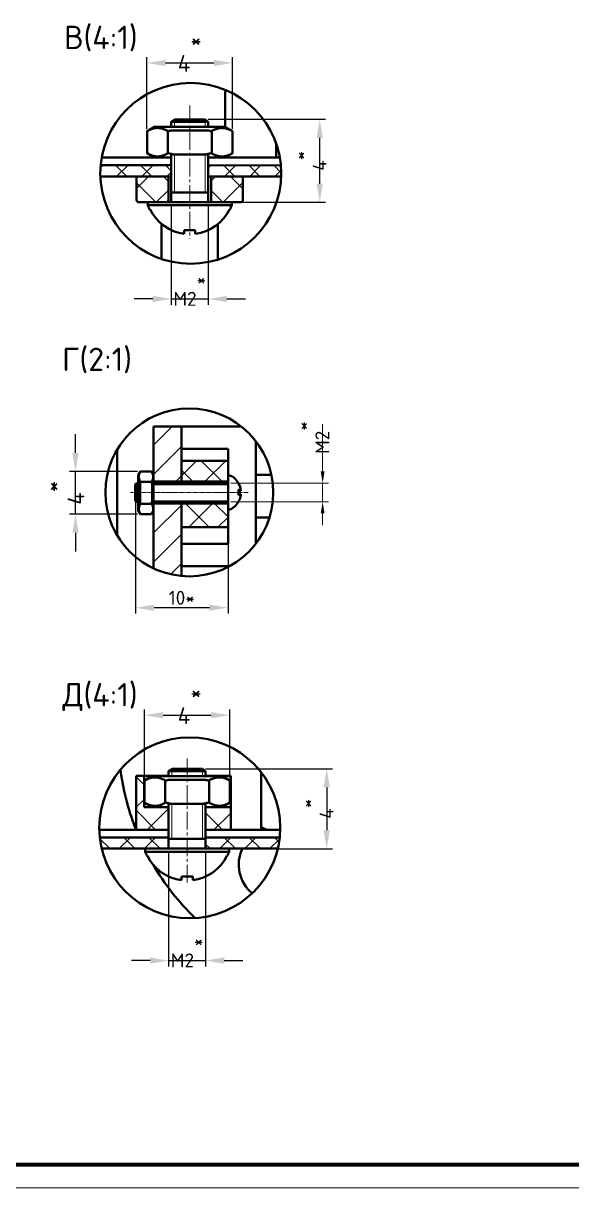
# Model space of a CAD drawing. Header units: millimetres. Extents: x -3633 to 871, y -630 to 261.
# Drawn here: x -729.5 to -611.8, y -579.4 to -329.4 of the extents above; entities that cross this region are included whole.
import ezdxf

# ---------------------------------------------------------------- set-up
doc = ezdxf.new("R2010")
doc.units = ezdxf.units.MM
for name, pattern in [('CENTER2', [28.575, 19.05, -3.175, 3.175, -3.175]), ('Сплошная', [0]), ('Штриховая (длинный-короткий)', [13.68, 9.12, -1.14, 2.28, -1.14])]:
    doc.linetypes.add(name, pattern=pattern)
for name, color, linetype, lineweight in [('border', 7, 'Continuous', 70), ('Sheet', 7, 'Continuous', 30), ('Text', 7, 'Continuous', 18), ('Размерные линии', 7, 'Continuous', 15), ('Сплошная тонкая', 7, 'Continuous', 20), ('Штриховка', 7, 'Continuous', 9)]:
    doc.layers.add(name, color=color, linetype=linetype, lineweight=lineweight)
doc.styles.add('Main', font='isocpeur.ttf', dxfattribs={"height": 3})
doc.dimstyles.new('ISO-25', dxfattribs={"dimtxt": 3, "dimasz": 4, "dimexe": 1.25, "dimexo": 0.625, "dimtad": 1, "dimtoh": 1, "dimtxsty": 'Main', "dimcen": 2.5, "dimadec": 0, "dimazin": 0, "dimtfac": 1, "dimtmove": 0, "dimatfit": 3, "dimfxl": 1, "dimarcsym": 0})

# ---------------------------------------------------------------- blocks, each defined once
blk = doc.blocks.new('*D114')
at = {"layer": 'Defpoints', "color": 0, "transparency": 16777216}
for p in [(-697.7, -367.81), (-689.77, -367.81), (-689.77, -388.57)]:
    blk.add_point(p, dxfattribs=at)
at = {"layer": 'Размерные линии', "color": 0, "lineweight": -2, "transparency": 16777216}
for p, q in [((-697.7, -368.44), (-697.7, -389.82)), ((-689.77, -368.44), (-689.77, -389.82)), ((-701.7, -388.57), (-705.7, -388.57)), ((-697.7, -388.57), (-689.77, -388.57)), ((-685.77, -388.57), (-681.77, -388.57))]:
    blk.add_line(p, q, dxfattribs=at)
at = {"layer": 'Размерные линии', "color": 0, "transparency": 16777216}
for points in [[(-701.7, -387.9), (-701.7, -389.23), (-697.7, -388.57)], [(-685.77, -387.9), (-685.77, -389.23), (-689.77, -388.57)]]:
    blk.add_solid(points, dxfattribs=at)
at = {"layer": 'Размерные линии', "color": 0, "transparency": 16777216, "insert": (-693.74, -386.44), "char_height": 3, "attachment_point": 5, "style": 'Main'}
blk.add_mtext('M2\\S*^ ;', dxfattribs=at)
blk = doc.blocks.new('*D115')
at = {"layer": 'Defpoints', "color": 0, "transparency": 16777216}
for p in [(-690.43, -349.99), (-665.84, -349.99), (-688.66, -367.81)]:
    blk.add_point(p, dxfattribs=at)
at = {"layer": 'Размерные линии', "color": 0, "lineweight": -2, "transparency": 16777216}
for p, q in [((-689.81, -349.99), (-664.59, -349.99)), ((-665.84, -363.81), (-665.84, -353.99)), ((-688.03, -367.81), (-664.59, -367.81))]:
    blk.add_line(p, q, dxfattribs=at)
at = {"layer": 'Размерные линии', "color": 0, "transparency": 16777216}
for points in [[(-666.51, -353.99), (-665.18, -353.99), (-665.84, -349.99)], [(-666.51, -363.81), (-665.18, -363.81), (-665.84, -367.81)]]:
    blk.add_solid(points, dxfattribs=at)
at = {"layer": 'Размерные линии', "color": 0, "transparency": 16777216, "insert": (-667.97, -358.9), "char_height": 3, "attachment_point": 5, "rotation": 90, "style": 'Main'}
blk.add_mtext('4\\S*^ ;', dxfattribs=at)
blk = doc.blocks.new('*D116')
at = {"layer": 'Defpoints', "color": 0, "transparency": 16777216}
for p in [(-684.56, -337.89), (-702.92, -352.66), (-684.56, -352.68)]:
    blk.add_point(p, dxfattribs=at)
at = {"layer": 'Размерные линии', "color": 0, "lineweight": -2, "transparency": 16777216}
for p, q in [((-702.92, -352.04), (-702.92, -336.64)), ((-684.56, -352.06), (-684.56, -336.64)), ((-698.92, -337.89), (-688.56, -337.89))]:
    blk.add_line(p, q, dxfattribs=at)
at = {"layer": 'Размерные линии', "color": 0, "transparency": 16777216}
for points in [[(-698.92, -337.22), (-698.92, -338.56), (-702.92, -337.89)], [(-688.56, -337.22), (-688.56, -338.56), (-684.56, -337.89)]]:
    blk.add_solid(points, dxfattribs=at)
at = {"layer": 'Размерные линии', "color": 0, "transparency": 16777216, "insert": (-693.74, -335.47), "char_height": 3, "attachment_point": 5, "style": 'Main'}
blk.add_mtext('{\\H1.2x;4\\S*^ ;}', dxfattribs=at)
blk = doc.blocks.new('*D121')
at = {"layer": 'Defpoints', "color": 0, "transparency": 16777216}
for p in [(-705.42, -427.79), (-685.53, -427.77), (-705.4, -454.89)]:
    blk.add_point(p, dxfattribs=at)
at = {"layer": 'Размерные линии', "color": 0, "lineweight": -2, "transparency": 16777216}
for p, q in [((-705.42, -428.41), (-705.4, -456.14)), ((-685.53, -428.4), (-685.51, -456.12)), ((-689.51, -454.88), (-701.4, -454.88))]:
    blk.add_line(p, q, dxfattribs=at)
at = {"layer": 'Размерные линии', "color": 0, "transparency": 16777216}
for points in [[(-701.4, -454.22), (-701.4, -455.55), (-705.4, -454.89)], [(-689.51, -454.21), (-689.51, -455.54), (-685.51, -454.87)]]:
    blk.add_solid(points, dxfattribs=at)
at = {"layer": 'Размерные линии', "color": 0, "transparency": 16777216, "insert": (-695.46, -452.75), "char_height": 3, "attachment_point": 5, "rotation": 0.0359, "style": 'Main'}
blk.add_mtext('10*', dxfattribs=at)
blk = doc.blocks.new('*D122')
at = {"layer": 'Defpoints', "color": 0, "transparency": 16777216}
for p in [(-718.27, -425.62), (-704.32, -425.62), (-704.32, -434.79)]:
    blk.add_point(p, dxfattribs=at)
at = {"layer": 'Размерные линии', "color": 0, "lineweight": -2, "transparency": 16777216}
for p, q in [((-718.27, -421.62), (-718.27, -417.62)), ((-704.94, -425.62), (-719.52, -425.62)), ((-718.27, -434.79), (-718.27, -425.62)), ((-704.94, -434.79), (-719.52, -434.79)), ((-718.27, -438.79), (-718.27, -442.79))]:
    blk.add_line(p, q, dxfattribs=at)
at = {"layer": 'Размерные линии', "color": 0, "transparency": 16777216}
for points in [[(-718.94, -421.62), (-717.6, -421.62), (-718.27, -425.62)], [(-718.94, -438.79), (-717.6, -438.79), (-718.27, -434.79)]]:
    blk.add_solid(points, dxfattribs=at)
at = {"layer": 'Размерные линии', "color": 0, "transparency": 16777216, "insert": (-720.7, -430.2), "char_height": 3, "attachment_point": 5, "rotation": 90, "style": 'Main'}
blk.add_mtext('{\\H1.2x;4\\S*^ ;}', dxfattribs=at)
blk = doc.blocks.new('*D123')
at = {"layer": 'Defpoints', "color": 0, "transparency": 16777216}
for p in [(-691, -489.47), (-685.3, -506.66), (-664.35, -506.66)]:
    blk.add_point(p, dxfattribs=at)
at = {"layer": 'Размерные линии', "color": 0, "lineweight": -2, "transparency": 16777216}
for p, q in [((-690.37, -489.47), (-663.1, -489.47)), ((-664.35, -493.47), (-664.35, -502.66)), ((-684.67, -506.66), (-663.1, -506.66))]:
    blk.add_line(p, q, dxfattribs=at)
at = {"layer": 'Размерные линии', "color": 0, "transparency": 16777216}
for points in [[(-665.02, -493.47), (-663.68, -493.47), (-664.35, -489.47)], [(-665.02, -502.66), (-663.68, -502.66), (-664.35, -506.66)]]:
    blk.add_solid(points, dxfattribs=at)
at = {"layer": 'Размерные линии', "color": 0, "transparency": 16777216, "insert": (-666.47, -498.06), "char_height": 3, "attachment_point": 5, "rotation": 90, "style": 'Main'}
blk.add_mtext('4\\S*^ ;', dxfattribs=at)
blk = doc.blocks.new('*D124')
at = {"layer": 'Defpoints', "color": 0, "transparency": 16777216}
for p in [(-698.27, -506.6), (-690.34, -506.6), (-690.34, -530.67)]:
    blk.add_point(p, dxfattribs=at)
at = {"layer": 'Размерные линии', "color": 0, "lineweight": -2, "transparency": 16777216}
for p, q in [((-698.27, -507.23), (-698.27, -531.92)), ((-690.34, -507.23), (-690.34, -531.92)), ((-702.27, -530.67), (-706.27, -530.67)), ((-698.27, -530.67), (-690.34, -530.67)), ((-686.34, -530.67), (-682.34, -530.67))]:
    blk.add_line(p, q, dxfattribs=at)
at = {"layer": 'Размерные линии', "color": 0, "transparency": 16777216}
for points in [[(-702.27, -530), (-702.27, -531.34), (-698.27, -530.67)], [(-686.34, -530), (-686.34, -531.34), (-690.34, -530.67)]]:
    blk.add_solid(points, dxfattribs=at)
at = {"layer": 'Размерные линии', "color": 0, "transparency": 16777216, "insert": (-694.3, -528.54), "char_height": 3, "attachment_point": 5, "style": 'Main'}
blk.add_mtext('M2\\S*^ ;', dxfattribs=at)
blk = doc.blocks.new('*D125')
at = {"layer": 'Defpoints', "color": 0, "transparency": 16777216}
for p in [(-685.13, -477.97), (-703.48, -492), (-685.13, -492)]:
    blk.add_point(p, dxfattribs=at)
at = {"layer": 'Размерные линии', "color": 0, "lineweight": -2, "transparency": 16777216}
for p, q in [((-703.48, -491.37), (-703.48, -476.72)), ((-685.13, -491.37), (-685.13, -476.72)), ((-699.48, -477.97), (-689.13, -477.97))]:
    blk.add_line(p, q, dxfattribs=at)
at = {"layer": 'Размерные линии', "color": 0, "transparency": 16777216}
for points in [[(-699.48, -477.3), (-699.48, -478.63), (-703.48, -477.97)], [(-689.13, -477.3), (-689.13, -478.63), (-685.13, -477.97)]]:
    blk.add_solid(points, dxfattribs=at)
at = {"layer": 'Размерные линии', "color": 0, "transparency": 16777216, "insert": (-693.75, -475.54), "char_height": 3, "attachment_point": 5, "style": 'Main'}
blk.add_mtext('{\\H1.2x;4\\S*^ ;}', dxfattribs=at)

msp = doc.modelspace()

# ---------------------------------------------------------------- hatches: boundary and pattern name
at = {"layer": 'Штриховка'}
h = msp.add_hatch(dxfattribs=at)
h.set_pattern_fill('ANSI37', color=256, scale=1.2)
h.set_pattern_definition([(45, (-729.8967, -361.1814), (-2.69408, 2.69408), []), (135, (-729.8967, -361.1814), (-2.69408, -2.69408), [])])
h.paths.add_polyline_path([(-697.702, -362.272), (-697.702, -359.874), (-712.937, -359.882), (-712.937, -362.272)])
h = msp.add_hatch(dxfattribs=at)
h.set_pattern_fill('ANSI37', color=256, scale=1.2)
h.set_pattern_definition([(45, (-706.732, -361.17), (-2.69408, 2.69408), []), (135, (-706.732, -361.17), (-2.69408, -2.69408), [])])
h.paths.add_polyline_path([(-674.124, -362.261, 0.008559), (-674.112, -361.596, 0.0223467), (-674.19, -359.863), (-689.772, -359.871), (-689.772, -362.261)])
h = msp.add_hatch(dxfattribs=at)
h.set_pattern_fill('ANSI37', color=256, scale=1.6)
h.set_pattern_definition([(45, (-1861.23, -1197.617), (-3.592102, 3.592102), []), (135, (-1861.23, -1197.617), (-3.592102, -3.592102), [])])
h.paths.add_polyline_path([(-698.312, -362.26), (-701.34, -362.26), (-705.164, -362.264), (-705.164, -367.306, 0.4142136), (-704.656, -367.814), (-698.82, -367.814, 0.4142136), (-698.312, -367.306)])
h.paths.add_polyline_path([(-682.316, -362.26), (-683.161, -362.26), (-686.14, -362.26), (-689.168, -362.26), (-689.168, -367.306, 0.4142136), (-688.66, -367.814), (-682.824, -367.813, 0.4144192), (-682.316, -367.305)])
h = msp.add_hatch(dxfattribs=at)
h.set_pattern_fill('ANSI31', color=256, scale=1.4)
h.set_pattern_definition([(45, (-1449.273, -928.8418), (-3.14309, 3.14309), [])])
edge = h.paths.add_edge_path()
edge.add_arc((-695.928, -416.34), 0.4, 0, 90)
edge.add_line((-695.928, -415.94), (-701.128, -415.94))
edge.add_arc((-701.128, -416.34), 0.4, 90, 180)
edge.add_line((-701.528, -416.34), (-701.528, -427.775))
edge.add_line((-701.528, -427.775), (-695.528, -427.775))
edge.add_line((-695.528, -427.775), (-695.528, -416.34))
edge = h.paths.add_edge_path()
edge.add_line((-695.528, -432.473), (-701.528, -432.473))
edge.add_line((-701.528, -432.473), (-701.614, -446.378))
edge.add_arc((-693.829, -430.124), 18.023, 244.40808, 264.59119)
edge.add_line((-695.528, -448.066), (-695.528, -445.94))
edge.add_arc((-718.452, -446.472), 22.93, -11.949, 1.32798, ccw=False)
edge.add_arc((-695.928, -451.54), 0.334, 0, 105.76487, ccw=False)
edge.add_line((-695.594, -451.54), (-695.528, -445.94))
edge.add_line((-695.528, -445.94), (-695.528, -432.473))
h = msp.add_hatch(dxfattribs=at)
h.set_pattern_fill('ANSI37', color=256, scale=1.4)
h.set_pattern_definition([(45, (-1449.273, -928.8418), (-3.14309, 3.14309), []), (135, (-1449.273, -928.8418), (-3.14309, -3.14309), [])])
h.paths.add_polyline_path([(-695.528, -423.327), (-695.528, -427.775), (-685.528, -427.775), (-685.528, -426.324), (-685.528, -423.327)])
h.paths.add_polyline_path([(-685.528, -437.562), (-685.528, -433.924), (-685.528, -432.473), (-695.528, -432.473), (-695.528, -437.562)])
h = msp.add_hatch(dxfattribs=at)
h.set_pattern_fill('ANSI37', color=256, scale=1.6)
h.set_pattern_definition([(45, (-1883.8056, -5002.5756), (-3.5921024, 3.5921024), []), (135, (-1883.8056, -5002.5756), (-3.5921024, -3.5921024), [])])
h.paths.add_polyline_path([(-703.497, -497.701), (-703.483, -496.776), (-703.483, -490.688), (-705.271, -490.976), (-705.271, -496.167), (-705.271, -502.565), (-698.261, -502.576), (-698.261, -497.701)])
h.paths.add_polyline_path([(-690.331, -497.701), (-690.331, -502.576), (-684.948, -502.576), (-684.948, -497.701)])

# ---------------------------------------------------------------- linework, layer by layer
at = {"layer": 'border', "lineweight": 70}
for p, q in [((-1004.656, -574.45), (-710.359, -574.45)), ((-710.656, -574.45), (-423.656, -574.45))]:
    msp.add_line(p, q, dxfattribs=at)
at = {"layer": 'border', "lineweight": 18}
for p, q in [((-715.656, -579.45), (-1012.656, -579.45)), ((-857.656, -579.45), (-437.656, -579.45)), ((-418.656, -579.45), (-715.656, -579.45))]:
    msp.add_line(p, q, dxfattribs=at)
at = {"layer": 'Sheet', "lineweight": 40, "ltscale": 1.31579}
for p, q in [((-686.177, -351.593), (-686.177, -343.624)), ((-701.298, -351.59), (-702.916, -352.524)), ((-702.916, -355.544), (-702.916, -352.524)), ((-686.182, -351.59), (-684.564, -352.524)), ((-684.564, -355.544), (-684.564, -352.524)), ((-702.916, -354.26), (-702.916, -357.28)), ((-684.564, -354.26), (-684.564, -357.28)), ((-701.298, -358.214), (-702.916, -357.28)), ((-686.182, -358.214), (-684.564, -357.28)), ((-675.161, -358.149), (-675.161, -355.3)), ((-697.702, -359.841), (-712.87, -359.852)), ((-712.652, -358.215), (-697.702, -358.215)), ((-689.772, -358.212), (-674.409, -358.214)), ((-689.772, -359.871), (-674.19, -359.863)), ((-686.161, -358.214), (-686.172, -358.208)), ((-697.702, -362.261), (-712.937, -362.272)), ((-674.124, -362.261), (-689.772, -362.261)), ((-704.656, -367.814), (-682.818, -367.814)), ((-702.737, -368.45), (-702.737, -367.909)), ((-684.737, -368.45), (-702.737, -368.45)), ((-702.266, -369.349), (-702.35, -369.349)), ((-685.124, -369.349), (-685.208, -369.349)), ((-684.737, -368.45), (-684.737, -367.909)), ((-699.778, -379.981), (-699.778, -372.473)), ((-687.702, -380.118), (-687.702, -372.478)), ((-701.537, -446.415), (-701.528, -415.94)), ((-701.528, -415.94), (-682.71, -415.94)), ((-701.528, -415.94), (-701.128, -415.94)), ((-701.528, -416.34), (-701.528, -415.94)), ((-701.528, -427.775), (-701.528, -416.34)), ((-701.128, -415.94), (-695.928, -415.94)), ((-695.928, -415.94), (-682.71, -415.94)), ((-695.528, -416.34), (-695.528, -427.775)), ((-679.528, -419.156), (-679.528, -435.516)), ((-709.309, -439.353), (-709.309, -420.895)), ((-695.528, -420.74), (-685.528, -420.74)), ((-685.528, -423.327), (-685.528, -420.74)), ((-695.528, -427.775), (-695.528, -423.327)), ((-695.528, -423.327), (-685.528, -423.327)), ((-685.528, -423.327), (-685.528, -426.324)), ((-704.783, -426.422), (-704.317, -425.616)), ((-702.807, -425.616), (-704.317, -425.616)), ((-703.449, -425.616), (-701.939, -425.616)), ((-701.528, -426.328), (-701.939, -425.616)), ((-685.528, -426.324), (-685.528, -427.775)), ((-685.479, -426.324), (-685.528, -426.324)), ((-685.479, -426.324), (-685.479, -433.924)), ((-679.528, -426.364), (-676.203, -426.364)), ((-705.427, -428.39), (-705.161, -428.124)), ((-705.427, -431.857), (-705.427, -428.39)), ((-705.161, -428.124), (-705.161, -432.124)), ((-704.783, -428.124), (-705.161, -428.124)), ((-685.528, -428.124), (-701.893, -428.124)), ((-701.528, -428.483), (-701.816, -428.433)), ((-695.528, -427.775), (-701.528, -427.775)), ((-701.528, -432.473), (-701.528, -427.775)), ((-685.528, -427.775), (-695.528, -427.775)), ((-685.528, -427.775), (-685.528, -433.924)), ((-683.264, -428.124), (-683.264, -428.216)), ((-683.264, -429.524), (-683.264, -430.724)), ((-682.773, -429.774), (-683.264, -429.774)), ((-682.773, -429.774), (-682.773, -429.636)), ((-705.427, -431.857), (-705.161, -432.124)), ((-704.783, -432.124), (-705.161, -432.124)), ((-685.528, -432.14), (-701.853, -432.126)), ((-701.528, -431.925), (-701.799, -431.972)), ((-701.528, -432.473), (-695.528, -432.473)), ((-695.528, -432.473), (-685.528, -432.473)), ((-695.528, -437.562), (-695.528, -432.473)), ((-695.528, -432.473), (-695.528, -448.066)), ((-682.773, -430.473), (-683.264, -430.473)), ((-683.264, -432.032), (-683.264, -432.124)), ((-682.773, -430.611), (-682.773, -430.473)), ((-704.783, -433.985), (-704.317, -434.792)), ((-702.807, -434.792), (-704.317, -434.792)), ((-703.449, -434.792), (-701.939, -434.792)), ((-703.449, -434.792), (-701.939, -434.792)), ((-701.528, -434.08), (-701.939, -434.792)), ((-685.528, -433.924), (-685.528, -437.562)), ((-685.479, -433.924), (-685.528, -433.924)), ((-685.528, -437.562), (-695.528, -437.562)), ((-685.528, -441.14), (-685.528, -437.562)), ((-679.528, -435.516), (-679.528, -441.091)), ((-676.632, -435.516), (-679.528, -435.516)), ((-695.528, -441.14), (-685.528, -441.14)), ((-685.189, -445.94), (-695.528, -445.94)), ((-695.528, -448.066), (-695.528, -445.94)), ((-705.271, -490.976), (-698.269, -490.976)), ((-705.271, -490.976), (-705.271, -496.178)), ((-704.859, -490.976), (-704.867, -490.976)), ((-701.865, -491.062), (-703.483, -491.996)), ((-703.483, -495.016), (-703.483, -491.996)), ((-698.307, -491.862), (-690.342, -491.854)), ((-684.948, -490.976), (-690.339, -490.976)), ((-686.749, -491.062), (-685.131, -491.996)), ((-685.131, -495.016), (-685.131, -491.996)), ((-678.418, -490.229), (-678.418, -496.178)), ((-703.483, -493.732), (-703.483, -496.752)), ((-685.131, -493.732), (-685.131, -496.752)), ((-705.271, -496.157), (-705.271, -502.576)), ((-701.838, -497.701), (-703.456, -496.767)), ((-686.735, -497.678), (-685.117, -496.744)), ((-678.418, -495.722), (-678.418, -502.576)), ((-685.119, -497.686), (-685.129, -497.68)), ((-713.154, -502.576), (-698.261, -502.576)), ((-690.331, -502.576), (-674.327, -502.576)), ((-678.175, -502.103), (-678.418, -502.307)), ((-698.261, -504.222), (-713.049, -504.222)), ((-713.049, -504.222), (-698.261, -504.222)), ((-690.339, -504.504), (-698.269, -504.504)), ((-674.433, -504.222), (-690.331, -504.222)), ((-690.331, -504.222), (-674.433, -504.222)), ((-674.843, -506.622), (-712.638, -506.622)), ((-703.296, -507.294), (-703.296, -506.657)), ((-685.296, -507.294), (-703.296, -507.294)), ((-685.296, -507.294), (-685.296, -506.657)), ((-702.825, -508.193), (-702.909, -508.193)), ((-685.683, -508.193), (-685.767, -508.193))]:
    msp.add_line(p, q, dxfattribs=at)
at = {"layer": 'Sheet', "lineweight": 40}
for p, q in [((-697.702, -350.517), (-697.042, -349.994)), ((-690.432, -349.994), (-697.042, -349.994)), ((-690.432, -349.994), (-689.772, -350.524)), ((-689.639, -351.593), (-701.391, -351.593)), ((-698.474, -352.495), (-698.474, -357.31)), ((-686.177, -351.593), (-689.74, -351.593)), ((-689.006, -352.495), (-689.006, -357.31)), ((-697.317, -357.522), (-690.233, -357.518)), ((-697.282, -357.53), (-690.198, -357.526)), ((-694.928, -374.56), (-694.928, -373.793)), ((-694.928, -373.793), (-692.547, -373.793)), ((-692.547, -374.56), (-692.547, -373.793)), ((-704.783, -426.422), (-704.783, -428.204)), ((-704.783, -428.153), (-704.783, -433.985)), ((-704.385, -432.204), (-704.405, -428.203)), ((-704.332, -427.837), (-701.924, -427.837)), ((-701.814, -431.975), (-701.816, -428.433)), ((-701.816, -428.483), (-701.528, -428.483)), ((-704.332, -432.571), (-701.924, -432.571)), ((-701.528, -431.925), (-701.814, -431.925)), ((-698.269, -489.988), (-697.609, -489.466)), ((-690.999, -489.466), (-697.609, -489.466)), ((-690.999, -489.466), (-690.339, -489.996)), ((-703.497, -497.701), (-703.497, -490.976)), ((-690.205, -491.065), (-701.958, -491.065)), ((-699.041, -491.966), (-699.041, -496.781)), ((-686.744, -491.065), (-690.307, -491.065)), ((-689.573, -491.966), (-689.573, -496.781)), ((-684.948, -502.576), (-684.948, -490.976)), ((-697.884, -496.993), (-690.799, -496.99)), ((-697.849, -497.002), (-690.765, -496.998)), ((-698.269, -497.701), (-703.497, -497.701)), ((-684.948, -497.701), (-690.339, -497.701)), ((-695.486, -513.403), (-695.486, -512.636)), ((-695.486, -512.636), (-693.106, -512.636)), ((-693.106, -513.403), (-693.106, -512.636))]:
    msp.add_line(p, q, dxfattribs=at)
at = {"layer": 'Sheet', "lineweight": 40, "ltscale": 0.921053}
for p, q in [((-697.74, -352.391), (-689.775, -352.382)), ((-689.772, -350.524), (-697.702, -350.517)), ((-697.702, -351.593), (-697.702, -350.517)), ((-689.772, -351.593), (-689.772, -350.517)), ((-697.702, -367.814), (-697.702, -357.424)), ((-689.772, -367.814), (-689.772, -357.405)), ((-705.164, -367.306), (-705.164, -362.266)), ((-698.312, -367.306), (-698.312, -362.26)), ((-698.312, -367.306), (-698.312, -362.26)), ((-689.168, -367.306), (-689.168, -362.26)), ((-682.316, -367.306), (-682.316, -362.26)), ((-689.772, -365.717), (-697.702, -365.717)), ((-698.269, -491.065), (-698.269, -489.988)), ((-690.339, -489.996), (-698.269, -489.988)), ((-690.339, -491.065), (-690.339, -489.988)), ((-698.269, -506.601), (-698.269, -496.895)), ((-690.339, -506.601), (-690.339, -496.876))]:
    msp.add_line(p, q, dxfattribs=at)
at = {"layer": 'Sheet', "linetype": 'Сплошная', "lineweight": 40, "ltscale": 0.473684}
msp.add_line((-685.666, -427.775), (-685.528, -427.536), dxfattribs=at)
at = {"layer": 'Sheet', "lineweight": 40}
for centre, radius in [((-693.53, -361.596), 19.418), ((-693.829, -430.124), 18.023), ((-693.741, -502.156), 19.418)]:
    msp.add_circle(centre, radius, dxfattribs=at)
at = {"layer": 'Sheet', "lineweight": 40, "ltscale": 0.014583, "extrusion": (0, 0, -1)}
for centre, start, end in [((704.656, -367.306), 270, 0), ((698.82, -367.306), 180, 270), ((688.66, -367.306), 270, 0), ((682.824, -367.305), 180.04022, 270.04022)]:
    msp.add_arc(centre, 0.508, start, end, dxfattribs=at)
at = {"layer": 'Sheet', "lineweight": 40, "ltscale": 1.31579, "extrusion": (0, 0, -1)}
for centre, radius, start, end in [((693.737, -365.109), 9.6, 333.78973, 339.63587), ((693.737, -365.109), 9.6, 200.36413, 206.21027), ((701.128, -416.34), 0.4, 0, 90), ((695.928, -416.34), 0.4, 90, 180), ((686.728, -430.124), 4, 108.19487, 150), ((686.728, -430.124), 4, 210, 251.80513), ((694.296, -503.953), 9.6, 333.78973, 339.63587), ((694.296, -503.953), 9.6, 200.36413, 206.21027)]:
    msp.add_arc(centre, radius, start, end, dxfattribs=at)
at = {"layer": 'Sheet', "lineweight": 40, "ltscale": 1.31579}
for centre, radius, start, end in [((-693.737, -365.109), 9.525, 206.43346, 262.82018), ((-693.737, -365.109), 9.525, 277.17982, 333.56654), ((-654.892, -482.584), 54.2, 187.52879, 197.38801), ((-654.892, -482.584), 54.2, 197.21092, 201.64432), ((-676.884, -500.576), 2, 219.95288, 270), ((-675.234, -510.077), 8, 154.4079, 230.19906), ((-694.296, -503.953), 9.525, 206.43346, 262.82018), ((-694.296, -503.953), 9.525, 277.17982, 333.56654)]:
    msp.add_arc(centre, radius, start, end, dxfattribs=at)
at = {"layer": 'Sheet', "lineweight": 40, "ltscale": 1.31579, "extrusion": (0, 0, -1)}
for centre, start_param, end_param in [((-686.728, -430.169), 5.7632571, 6.1472465), ((-686.728, -430.079), 0.1359389, 0.5199283)]:
    msp.add_ellipse(centre, major_axis=(3.992, 0), ratio=0.9848078, start_param=start_param, end_param=end_param, dxfattribs=at)
at = {"layer": 'Sheet', "lineweight": 40, "ltscale": 1.31579}
for centre, major_axis, ratio, start_param, end_param in [((-686.728, -429.868), (3.992, 0), 0.1736482, 0.1359389, 0.5199283), ((-686.728, -430.379), (3.992, 0), 0.1736482, 5.7632571, 6.1472465), ((-735.314, -521.726), (-25.404, 47.878), 0.9999996, 4.8064876, 4.8065148), ((-654.896, -482.576), (25.404, -47.878), 0.9999996, 4.6841601, 4.6914014), ((-654.896, -482.576), (25.404, -47.878), 0.9999996, 4.7559195, 5.0267562)]:
    msp.add_ellipse(centre, major_axis=major_axis, ratio=ratio, start_param=start_param, end_param=end_param, dxfattribs=at)
for points, knots in [([(-702.916, -352.524), (-702.916, -352.524), (-702.904, -352.518), (-702.876, -352.503), (-702.87, -352.499), (-702.862, -352.495)], [0.0482901076, 0.0482901076, 0.0482901076, 0.0482901076, 0.0523005871, 0.0523005871, 0.0533994368, 0.0533994368, 0.0533994368, 0.0533994368]), ([(-698.474, -352.495), (-698.467, -352.499), (-698.459, -352.503), (-698.417, -352.518), (-698.374, -352.524), (-698.282, -352.524), (-698.227, -352.518), (-698.158, -352.503), (-698.143, -352.499), (-698.128, -352.495)], [0.043180778, 0.043180778, 0.043180778, 0.043180778, 0.044279628, 0.044279628, 0.048290108, 0.048290108, 0.052300587, 0.052300587, 0.053399437, 0.053399437, 0.053399437, 0.053399437]), ([(-689.352, -352.495), (-689.337, -352.499), (-689.322, -352.503), (-689.253, -352.518), (-689.199, -352.524), (-689.106, -352.524), (-689.063, -352.518), (-689.021, -352.503), (-689.013, -352.499), (-689.006, -352.495)], [0.043180778, 0.043180778, 0.043180778, 0.043180778, 0.044279628, 0.044279628, 0.048290108, 0.048290108, 0.052300587, 0.052300587, 0.053399437, 0.053399437, 0.053399437, 0.053399437]), ([(-684.618, -352.495), (-684.611, -352.499), (-684.604, -352.503), (-684.576, -352.518), (-684.564, -352.524), (-684.564, -352.524)], [0.0431807784, 0.0431807784, 0.0431807784, 0.0431807784, 0.0442796282, 0.0442796282, 0.0482901076, 0.0482901076, 0.0482901076, 0.0482901076]), ([(-702.916, -357.28), (-702.916, -357.28), (-702.904, -357.286), (-702.876, -357.302), (-702.87, -357.306), (-702.862, -357.31)], [0.0482901076, 0.0482901076, 0.0482901076, 0.0482901076, 0.0523005871, 0.0523005871, 0.0533994368, 0.0533994368, 0.0533994368, 0.0533994368]), ([(-698.474, -357.31), (-698.467, -357.306), (-698.459, -357.302), (-698.417, -357.286), (-698.374, -357.28), (-698.282, -357.28), (-698.227, -357.286), (-698.158, -357.302), (-698.143, -357.306), (-698.128, -357.31)], [0.043180778, 0.043180778, 0.043180778, 0.043180778, 0.044279628, 0.044279628, 0.048290108, 0.048290108, 0.052300587, 0.052300587, 0.053399437, 0.053399437, 0.053399437, 0.053399437]), ([(-689.352, -357.31), (-689.337, -357.306), (-689.322, -357.302), (-689.253, -357.286), (-689.199, -357.28), (-689.106, -357.28), (-689.063, -357.286), (-689.021, -357.302), (-689.013, -357.306), (-689.006, -357.31)], [0.043180778, 0.043180778, 0.043180778, 0.043180778, 0.044279628, 0.044279628, 0.048290108, 0.048290108, 0.052300587, 0.052300587, 0.053399437, 0.053399437, 0.053399437, 0.053399437]), ([(-684.618, -357.31), (-684.611, -357.306), (-684.604, -357.302), (-684.576, -357.286), (-684.564, -357.28), (-684.564, -357.28)], [0.0431807784, 0.0431807784, 0.0431807784, 0.0431807784, 0.0442796282, 0.0442796282, 0.0482901076, 0.0482901076, 0.0482901076, 0.0482901076]), ([(-701.924, -425.643), (-701.926, -425.639), (-701.928, -425.636), (-701.936, -425.622), (-701.939, -425.616), (-701.939, -425.616)], [0.0431807784, 0.0431807784, 0.0431807784, 0.0431807784, 0.0442796282, 0.0442796282, 0.0482901076, 0.0482901076, 0.0482901076, 0.0482901076]), ([(-704.332, -428.01), (-704.33, -428.002), (-704.328, -427.995), (-704.32, -427.96), (-704.317, -427.933), (-704.317, -427.887), (-704.32, -427.865), (-704.328, -427.845), (-704.33, -427.84), (-704.332, -427.837)], [0.043180778, 0.043180778, 0.043180778, 0.043180778, 0.044279628, 0.044279628, 0.048290108, 0.048290108, 0.052300587, 0.052300587, 0.053399437, 0.053399437, 0.053399437, 0.053399437]), ([(-701.924, -428.01), (-701.926, -428.002), (-701.928, -427.995), (-701.936, -427.96), (-701.939, -427.933), (-701.939, -427.887), (-701.936, -427.865), (-701.928, -427.845), (-701.926, -427.84), (-701.924, -427.837)], [0.043180778, 0.043180778, 0.043180778, 0.043180778, 0.044279628, 0.044279628, 0.048290108, 0.048290108, 0.052300587, 0.052300587, 0.053399437, 0.053399437, 0.053399437, 0.053399437]), ([(-704.332, -432.571), (-704.33, -432.567), (-704.328, -432.563), (-704.32, -432.542), (-704.317, -432.521), (-704.317, -432.475), (-704.32, -432.447), (-704.328, -432.413), (-704.33, -432.405), (-704.332, -432.398)], [0.043180778, 0.043180778, 0.043180778, 0.043180778, 0.044279628, 0.044279628, 0.048290108, 0.048290108, 0.052300587, 0.052300587, 0.053399437, 0.053399437, 0.053399437, 0.053399437]), ([(-701.924, -432.571), (-701.926, -432.567), (-701.928, -432.563), (-701.936, -432.542), (-701.939, -432.521), (-701.939, -432.475), (-701.936, -432.447), (-701.928, -432.413), (-701.926, -432.405), (-701.924, -432.398)], [0.043180778, 0.043180778, 0.043180778, 0.043180778, 0.044279628, 0.044279628, 0.048290108, 0.048290108, 0.052300587, 0.052300587, 0.053399437, 0.053399437, 0.053399437, 0.053399437]), ([(-703.483, -491.996), (-703.483, -491.996), (-703.471, -491.99), (-703.443, -491.974), (-703.436, -491.971), (-703.429, -491.966)], [0.0482901076, 0.0482901076, 0.0482901076, 0.0482901076, 0.0523005871, 0.0523005871, 0.0533994368, 0.0533994368, 0.0533994368, 0.0533994368]), ([(-699.041, -491.966), (-699.034, -491.971), (-699.026, -491.974), (-698.984, -491.99), (-698.941, -491.996), (-698.849, -491.996), (-698.794, -491.99), (-698.725, -491.974), (-698.71, -491.971), (-698.695, -491.966)], [0.043180778, 0.043180778, 0.043180778, 0.043180778, 0.044279628, 0.044279628, 0.048290108, 0.048290108, 0.052300587, 0.052300587, 0.053399437, 0.053399437, 0.053399437, 0.053399437]), ([(-689.919, -491.966), (-689.904, -491.971), (-689.889, -491.974), (-689.82, -491.99), (-689.765, -491.996), (-689.673, -491.996), (-689.63, -491.99), (-689.588, -491.974), (-689.58, -491.971), (-689.573, -491.966)], [0.043180778, 0.043180778, 0.043180778, 0.043180778, 0.044279628, 0.044279628, 0.048290108, 0.048290108, 0.052300587, 0.052300587, 0.053399437, 0.053399437, 0.053399437, 0.053399437]), ([(-685.185, -491.966), (-685.177, -491.971), (-685.171, -491.974), (-685.143, -491.99), (-685.131, -491.996), (-685.131, -491.996)], [0.0431807784, 0.0431807784, 0.0431807784, 0.0431807784, 0.0442796282, 0.0442796282, 0.0482901076, 0.0482901076, 0.0482901076, 0.0482901076]), ([(-703.483, -496.752), (-703.483, -496.752), (-703.471, -496.758), (-703.443, -496.774), (-703.436, -496.777), (-703.429, -496.781)], [0.0482901076, 0.0482901076, 0.0482901076, 0.0482901076, 0.0523005871, 0.0523005871, 0.0533994368, 0.0533994368, 0.0533994368, 0.0533994368]), ([(-699.041, -496.781), (-699.034, -496.777), (-699.026, -496.774), (-698.984, -496.758), (-698.941, -496.752), (-698.849, -496.752), (-698.794, -496.758), (-698.725, -496.774), (-698.71, -496.777), (-698.695, -496.781)], [0.043180778, 0.043180778, 0.043180778, 0.043180778, 0.044279628, 0.044279628, 0.048290108, 0.048290108, 0.052300587, 0.052300587, 0.053399437, 0.053399437, 0.053399437, 0.053399437]), ([(-689.919, -496.781), (-689.904, -496.777), (-689.889, -496.774), (-689.82, -496.758), (-689.765, -496.752), (-689.673, -496.752), (-689.63, -496.758), (-689.588, -496.774), (-689.58, -496.777), (-689.573, -496.781)], [0.043180778, 0.043180778, 0.043180778, 0.043180778, 0.044279628, 0.044279628, 0.048290108, 0.048290108, 0.052300587, 0.052300587, 0.053399437, 0.053399437, 0.053399437, 0.053399437]), ([(-685.185, -496.781), (-685.177, -496.777), (-685.171, -496.774), (-685.143, -496.758), (-685.131, -496.752), (-685.131, -496.752)], [0.0431807784, 0.0431807784, 0.0431807784, 0.0431807784, 0.0442796282, 0.0442796282, 0.0482901076, 0.0482901076, 0.0482901076, 0.0482901076])]:
    msp.add_open_spline(points, degree=3, knots=knots, dxfattribs=at)
for points, weights in [([(-702.862, -352.495), (-700.668, -351.277), (-698.474, -352.495)], [1.00661502501, 1.14808551337, 1.00661502501]), ([(-698.128, -352.495), (-697.932, -352.44), (-697.74, -352.391)], [1.00661502501, 1.01218245657, 1.01731168657]), ([(-689.775, -352.382), (-689.583, -352.432), (-689.387, -352.486)], [1.01731150628, 1.01218235873, 1.00661502501]), ([(-689.74, -352.391), (-689.548, -352.44), (-689.352, -352.495)], [1.01731150628, 1.01218235873, 1.00661502501]), ([(-689.006, -352.495), (-686.812, -351.277), (-684.618, -352.495)], [1.00661502501, 1.14808551337, 1.00661502501]), ([(-702.862, -357.31), (-700.668, -358.528), (-698.474, -357.31)], [1.00661502501, 1.14808551337, 1.00661502501]), ([(-698.163, -357.301), (-697.731, -357.421), (-697.317, -357.518)], [1.00661502501, 1.01896519389, 1.02915905903]), ([(-698.128, -357.31), (-697.696, -357.43), (-697.282, -357.526)], [1.00661502501, 1.01896519389, 1.02915905903]), ([(-690.233, -357.518), (-689.819, -357.421), (-689.387, -357.301)], [1.02915888488, 1.0189650884, 1.00661502501]), ([(-690.198, -357.526), (-689.784, -357.43), (-689.352, -357.31)], [1.02915888488, 1.0189650884, 1.00661502501]), ([(-689.006, -357.31), (-686.812, -358.528), (-684.618, -357.31)], [1.00661502501, 1.14808551337, 1.00661502501]), ([(-704.332, -427.837), (-704.941, -426.74), (-704.332, -425.643)], [1.00661502501, 1.14808551337, 1.00661502501]), ([(-701.924, -427.837), (-701.315, -426.74), (-701.924, -425.643)], [1.00661502501, 1.14808551337, 1.00661502501]), ([(-704.384, -428.204), (-704.359, -428.108), (-704.332, -428.01)], [1.01731150628, 1.01218235873, 1.00661502501]), ([(-701.816, -428.433), (-701.864, -428.226), (-701.924, -428.01)], [1.02915888488, 1.0189650884, 1.00661502501]), ([(-704.332, -434.765), (-704.941, -433.668), (-704.332, -432.571)], [1.00661502501, 1.14808551337, 1.00661502501]), ([(-704.332, -432.398), (-704.359, -432.3), (-704.384, -432.204)], [1.00661502501, 1.01218245657, 1.01731168657]), ([(-701.924, -432.398), (-701.864, -432.182), (-701.816, -431.975)], [1.00661502501, 1.01896519389, 1.02915905903]), ([(-701.924, -434.765), (-701.315, -433.668), (-701.924, -432.571)], [1.00661502501, 1.14808551337, 1.00661502501]), ([(-703.429, -491.966), (-701.235, -490.748), (-699.041, -491.966)], [1.00661502501, 1.14808551337, 1.00661502501]), ([(-698.695, -491.966), (-698.499, -491.912), (-698.307, -491.862)], [1.00661502501, 1.01218245657, 1.01731168657]), ([(-690.342, -491.854), (-690.15, -491.904), (-689.954, -491.958)], [1.01731150628, 1.01218235873, 1.00661502501]), ([(-690.307, -491.862), (-690.115, -491.912), (-689.919, -491.966)], [1.01731150628, 1.01218235873, 1.00661502501]), ([(-689.573, -491.966), (-687.379, -490.748), (-685.185, -491.966)], [1.00661502501, 1.14808551337, 1.00661502501]), ([(-703.402, -496.796), (-701.208, -498.015), (-699.014, -496.796)], [1.00661502501, 1.14808551337, 1.00661502501]), ([(-698.73, -496.773), (-698.298, -496.893), (-697.884, -496.99)], [1.00661502501, 1.01896519389, 1.02915905903]), ([(-698.695, -496.781), (-698.263, -496.901), (-697.849, -496.998)], [1.00661502501, 1.01896519389, 1.02915905903]), ([(-690.799, -496.99), (-690.386, -496.893), (-689.954, -496.773)], [1.02915888488, 1.0189650884, 1.00661502501]), ([(-690.765, -496.998), (-690.351, -496.901), (-689.919, -496.781)], [1.02915888488, 1.0189650884, 1.00661502501]), ([(-689.558, -496.773), (-687.364, -497.991), (-685.17, -496.773)], [1.00661502501, 1.14808551337, 1.00661502501])]:
    msp.add_rational_spline(points, weights, degree=2, dxfattribs=at)
at = {"layer": 'Размерные линии'}
for p, q in [((-665.219, -425.624), (-665.219, -415.446)), ((-684.903, -428.124), (-663.969, -428.124)), ((-665.219, -432.14), (-665.219, -428.124)), ((-684.903, -432.14), (-663.969, -432.14)), ((-665.219, -434.64), (-665.219, -437.14))]:
    msp.add_line(p, q, dxfattribs=at)
for points in [[(-665.636, -425.624), (-664.802, -425.624), (-665.219, -428.124)], [(-665.636, -434.64), (-664.802, -434.64), (-665.219, -432.14)]]:
    msp.add_solid(points, dxfattribs=at)
at = {"layer": 'Сплошная тонкая', "linetype": 'CENTER2', "lineweight": 0, "ltscale": 0.2}
for p, q in [((-693.737, -347.007), (-693.737, -375.689)), ((-694.304, -487.259), (-694.304, -514.421))]:
    msp.add_line(p, q, dxfattribs=at)
at = {"layer": 'Сплошная тонкая'}
for p, q in [((-697.042, -351.593), (-697.042, -349.994)), ((-690.432, -351.593), (-690.432, -349.994)), ((-697.042, -365.717), (-697.042, -357.521)), ((-690.432, -365.717), (-690.432, -357.518)), ((-697.615, -428.124), (-698.433, -428.124)), ((-697.609, -491.065), (-697.609, -489.466)), ((-690.999, -491.065), (-690.999, -489.466)), ((-697.609, -504.504), (-697.609, -496.993)), ((-690.999, -504.504), (-690.999, -496.99))]:
    msp.add_line(p, q, dxfattribs=at)
at = {"layer": 'Сплошная тонкая', "linetype": 'Штриховая (длинный-короткий)', "ltscale": 0.1}
msp.add_line((-681.18, -430.124), (-706.478, -430.124), dxfattribs=at)
at = {"layer": 'Сплошная тонкая', "lineweight": 0}
for p, q in [((-705.432, -428.484), (-704.783, -428.484)), ((-701.816, -428.489), (-685.528, -428.514)), ((-704.783, -431.925), (-705.359, -431.925)), ((-685.528, -431.918), (-701.814, -431.924))]:
    msp.add_line(p, q, dxfattribs=at)
at = {"layer": 'Штриховка', "linetype": 'Continuous'}
for p, q in [((-713.017, -504.5), (-710.896, -506.622)), ((-708.863, -506.622), (-706.48, -504.239)), ((-707.89, -504.239), (-705.508, -506.622)), ((-703.475, -506.622), (-701.09, -504.237)), ((-702.503, -504.238), (-700.119, -506.622)), ((-690.331, -504.254), (-690.31, -504.233)), ((-687.31, -506.622), (-684.92, -504.232)), ((-686.344, -504.232), (-683.955, -506.622)), ((-681.922, -506.622), (-679.53, -504.23)), ((-680.958, -504.23), (-678.567, -506.622)), ((-676.534, -506.622), (-674.472, -504.56)), ((-675.572, -504.228), (-674.568, -505.232)), ((-690.331, -505.634), (-689.343, -506.622))]:
    msp.add_line(p, q, dxfattribs=at)

# ---------------------------------------------------------------- texts
at = {"layer": 'Text', "char_height": 5, "width": 31.30076, "attachment_point": 1, "style": 'Main'}
for s, insert in [('В(4:1)', (-720.732, -329.886)), ('Г(2:1)', (-721.145, -399.028)), ('Д(4:1)', (-721.057, -471.061))]:
    msp.add_mtext(s, dxfattribs=dict(at, insert=insert))
at = {"layer": 'Размерные линии', "insert": (-667.38, -418.34), "char_height": 3, "attachment_point": 5, "rotation": 90, "style": 'Main'}
msp.add_mtext('M2\\S*^ ;', dxfattribs=at)

# ---------------------------------------------------------------- dimensions: what is measured, and where the dimension line sits
at = {"layer": 'Размерные линии'}
for base, p1, p2, text, picture, middle in [((-684.564, -337.892), (-702.916, -352.661), (-684.564, -352.682), '{\\H1.2x;4\\S*^ ;}', '*D116', (-693.74, -335.467)), ((-689.772, -388.568), (-697.702, -367.814), (-689.772, -367.814), 'M2\\S*^ ;', '*D114', (-693.737, -386.443))]:
    dim = msp.add_linear_dim(base=base, p1=p1, p2=p2, text=text, dimstyle='ISO-25', override={"dimtxsty": 'Main'}, dxfattribs=at)
    dim.commit()
    dim.dimension.update_dxf_attribs({"geometry": picture, "text_midpoint": middle})
for base, p1, p2, text, picture, middle in [((-665.843, -349.994), (-688.66, -367.814), (-690.432, -349.994), '4\\S*^ ;', '*D115', (-667.968, -358.904)), ((-718.271, -425.616), (-704.317, -434.792), (-704.317, -425.616), '{\\H1.2x;4\\S*^ ;}', '*D122', (-720.696, -430.204))]:
    dim = msp.add_linear_dim(base=base, p1=p1, p2=p2, angle=90, text=text, dimstyle='ISO-25', override={"dimtxsty": 'Main'}, dxfattribs=at)
    dim.commit()
    dim.dimension.update_dxf_attribs({"geometry": picture, "text_midpoint": middle})
dim = msp.add_aligned_dim(p1=(-685.528, -427.775), p2=(-705.42, -427.787), distance=27.099, text='10*', dimstyle='ISO-25', override={"dimtxsty": 'Main'}, dxfattribs=at)
dim.commit()
dim.dimension.update_dxf_attribs({"geometry": '*D121', "text_midpoint": (-695.458, -452.754)})
for base, p1, p2, angle, text, picture, middle, dimtype in [((-685.131, -477.967, 0), (-703.483, -491.996), (-685.131, -491.996), 360, '{\\H1.2x;4\\S*^ ;}', '*D125', (-693.751, -477.967, 0), 161), ((-664.349, -506.657, 0), (-690.999, -489.466), (-685.296, -506.657), 90, '4\\S*^ ;', '*D123', (-664.349, -498.062, 0), 160)]:
    dim = msp.add_linear_dim(base=base, p1=p1, p2=p2, angle=angle, text=text, dimstyle='ISO-25', dxfattribs=at)
    dim.commit()
    dim.dimension.update_dxf_attribs({"geometry": picture, "text_midpoint": middle, "dimtype": dimtype})
dim = msp.add_linear_dim(base=(-690.339, -530.668, 0), p1=(-698.269, -506.601), p2=(-690.339, -506.601), text='M2\\S*^ ;', dimstyle='ISO-25', dxfattribs=at)
dim.commit()
dim.dimension.update_dxf_attribs({"geometry": '*D124', "text_midpoint": (-694.304, -530.668, 0), "dimtype": 160})

doc.saveas('drawing.dxf')
